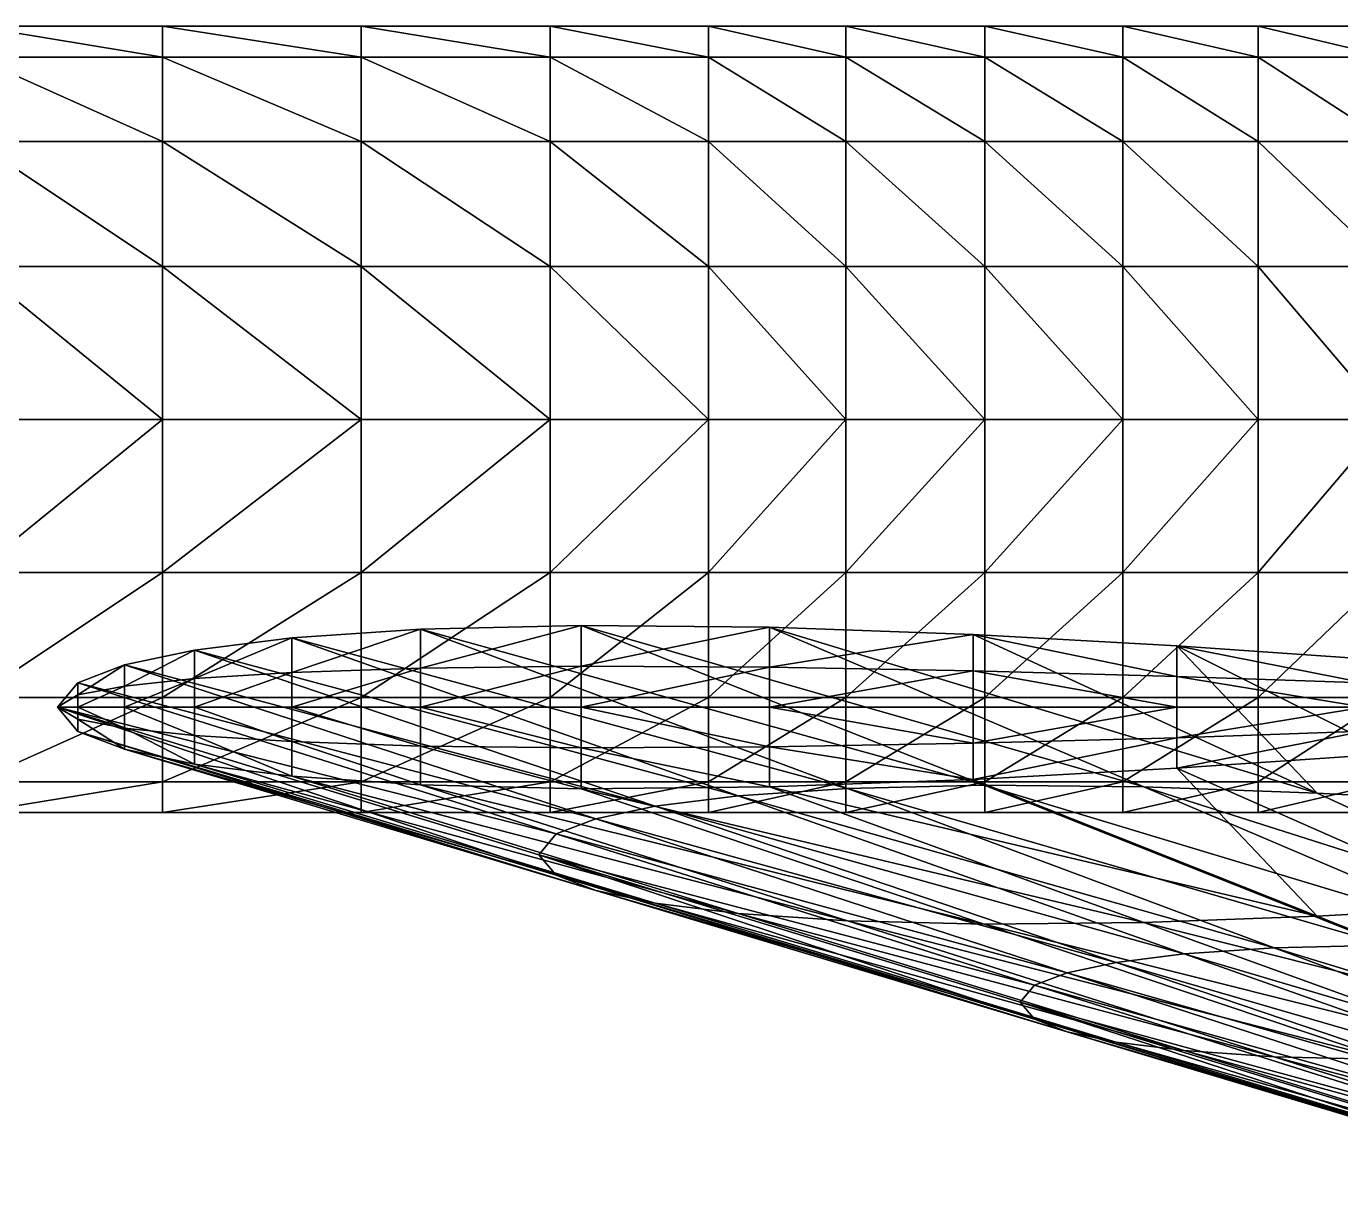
# Model space of a CAD drawing. Extents: x 0 to 32.6, y -11.9 to 11.9.
# Drawn here: x 25.394 to 28.235, y -5.076 to -2.55 of the extents above; entities that cross this region are included whole.
import ezdxf

# ---------------------------------------------------------------- set-up
doc = ezdxf.new("R2010")
doc.units = 0

msp = doc.modelspace()

# ---------------------------------------------------------------- linework, layer by layer
for points in [[(25.2823, -2.6168, -1.9864), (25.2823, -2.55, -1.5), (25.6887, -2.6168, -1.9864)], [(25.6887, -2.6168, -1.9864), (25.2823, -2.55, -1.5), (25.6887, -2.55, -1.5)], [(25.2823, -2.55, -1.5), (25.6887, -2.6168, -1.0136), (25.6887, -2.55, -1.5)], [(25.2823, -2.55, -1.5), (25.2823, -2.6168, -1.0136), (25.6887, -2.6168, -1.0136)], [(25.6887, -2.6168, -1.9864), (25.6887, -2.55, -1.5), (26.1184, -2.6168, -1.9864)], [(26.1184, -2.6168, -1.9864), (25.6887, -2.55, -1.5), (26.1184, -2.55, -1.5)], [(25.6887, -2.55, -1.5), (26.1184, -2.6168, -1.0136), (26.1184, -2.55, -1.5)], [(25.6887, -2.55, -1.5), (25.6887, -2.6168, -1.0136), (26.1184, -2.6168, -1.0136)], [(26.1184, -2.6168, -1.9864), (26.1184, -2.55, -1.5), (26.5267, -2.6168, -1.9864)], [(26.5267, -2.6168, -1.9864), (26.1184, -2.55, -1.5), (26.5267, -2.55, -1.5)], [(26.1184, -2.55, -1.5), (26.5267, -2.6168, -1.0136), (26.5267, -2.55, -1.5)], [(26.1184, -2.55, -1.5), (26.1184, -2.6168, -1.0136), (26.5267, -2.6168, -1.0136)], [(26.5267, -2.6168, -1.9864), (26.5267, -2.55, -1.5), (26.8687, -2.6168, -1.9864)], [(26.8687, -2.6168, -1.9864), (26.5267, -2.55, -1.5), (26.8687, -2.55, -1.5)], [(26.5267, -2.55, -1.5), (26.8687, -2.6168, -1.0136), (26.8687, -2.55, -1.5)], [(26.5267, -2.55, -1.5), (26.5267, -2.6168, -1.0136), (26.8687, -2.6168, -1.0136)], [(26.8687, -2.6168, -1.9864), (26.8687, -2.55, -1.5), (27.1656, -2.6168, -1.9864)], [(27.1656, -2.6168, -1.9864), (26.8687, -2.55, -1.5), (27.1656, -2.55, -1.5)], [(26.8687, -2.55, -1.5), (27.1656, -2.6168, -1.0136), (27.1656, -2.55, -1.5)], [(26.8687, -2.55, -1.5), (26.8687, -2.6168, -1.0136), (27.1656, -2.6168, -1.0136)], [(27.1656, -2.6168, -1.9864), (27.1656, -2.55, -1.5), (27.4656, -2.6168, -1.9864)], [(27.4656, -2.6168, -1.9864), (27.1656, -2.55, -1.5), (27.4656, -2.55, -1.5)], [(27.1656, -2.55, -1.5), (27.4656, -2.6168, -1.0136), (27.4656, -2.55, -1.5)], [(27.1656, -2.55, -1.5), (27.1656, -2.6168, -1.0136), (27.4656, -2.6168, -1.0136)], [(27.4656, -2.6168, -1.9864), (27.4656, -2.55, -1.5), (27.7641, -2.6168, -1.9864)], [(27.7641, -2.6168, -1.9864), (27.4656, -2.55, -1.5), (27.7641, -2.55, -1.5)], [(27.4656, -2.55, -1.5), (27.7641, -2.6168, -1.0136), (27.7641, -2.55, -1.5)], [(27.4656, -2.55, -1.5), (27.4656, -2.6168, -1.0136), (27.7641, -2.6168, -1.0136)], [(27.7641, -2.6168, -1.9864), (27.7641, -2.55, -1.5), (28.0564, -2.6168, -1.9864)], [(28.0564, -2.6168, -1.9864), (27.7641, -2.55, -1.5), (28.0564, -2.55, -1.5)], [(27.7641, -2.55, -1.5), (28.0564, -2.6168, -1.0136), (28.0564, -2.55, -1.5)], [(27.7641, -2.55, -1.5), (27.7641, -2.6168, -1.0136), (28.0564, -2.6168, -1.0136)], [(28.0564, -2.6168, -1.9864), (28.0564, -2.55, -1.5), (28.338, -2.6168, -1.9864)], [(28.338, -2.6168, -1.9864), (28.0564, -2.55, -1.5), (28.338, -2.55, -1.5)], [(28.0564, -2.55, -1.5), (28.338, -2.6168, -1.0136), (28.338, -2.55, -1.5)], [(28.0564, -2.55, -1.5), (28.0564, -2.6168, -1.0136), (28.338, -2.6168, -1.0136)], [(25.2823, -2.7991, -2.3837), (25.2823, -2.6168, -1.9864), (25.6887, -2.7991, -2.3837)], [(25.6887, -2.7991, -2.3837), (25.2823, -2.6168, -1.9864), (25.6887, -2.6168, -1.9864)], [(25.2823, -2.6168, -1.0136), (25.6887, -2.7991, -0.6163), (25.6887, -2.6168, -1.0136)], [(25.2823, -2.6168, -1.0136), (25.2823, -2.7991, -0.6163), (25.6887, -2.7991, -0.6163)], [(25.6887, -2.7991, -2.3837), (25.6887, -2.6168, -1.9864), (26.1184, -2.7991, -2.3837)], [(26.1184, -2.7991, -2.3837), (25.6887, -2.6168, -1.9864), (26.1184, -2.6168, -1.9864)], [(25.6887, -2.6168, -1.0136), (26.1184, -2.7991, -0.6163), (26.1184, -2.6168, -1.0136)], [(25.6887, -2.6168, -1.0136), (25.6887, -2.7991, -0.6163), (26.1184, -2.7991, -0.6163)], [(26.1184, -2.7991, -2.3837), (26.1184, -2.6168, -1.9864), (26.5267, -2.7991, -2.3837)], [(26.5267, -2.7991, -2.3837), (26.1184, -2.6168, -1.9864), (26.5267, -2.6168, -1.9864)], [(26.1184, -2.6168, -1.0136), (26.5267, -2.7991, -0.6163), (26.5267, -2.6168, -1.0136)], [(26.1184, -2.6168, -1.0136), (26.1184, -2.7991, -0.6163), (26.5267, -2.7991, -0.6163)], [(26.5267, -2.7991, -2.3837), (26.5267, -2.6168, -1.9864), (26.8687, -2.7991, -2.3837)], [(26.8687, -2.7991, -2.3837), (26.5267, -2.6168, -1.9864), (26.8687, -2.6168, -1.9864)], [(26.5267, -2.6168, -1.0136), (26.8687, -2.7991, -0.6163), (26.8687, -2.6168, -1.0136)], [(26.5267, -2.6168, -1.0136), (26.5267, -2.7991, -0.6163), (26.8687, -2.7991, -0.6163)], [(26.8687, -2.7991, -2.3837), (26.8687, -2.6168, -1.9864), (27.1656, -2.7991, -2.3837)], [(27.1656, -2.7991, -2.3837), (26.8687, -2.6168, -1.9864), (27.1656, -2.6168, -1.9864)], [(26.8687, -2.6168, -1.0136), (27.1656, -2.7991, -0.6163), (27.1656, -2.6168, -1.0136)], [(26.8687, -2.6168, -1.0136), (26.8687, -2.7991, -0.6163), (27.1656, -2.7991, -0.6163)], [(27.1656, -2.7991, -2.3837), (27.1656, -2.6168, -1.9864), (27.4656, -2.7991, -2.3837)], [(27.4656, -2.7991, -2.3837), (27.1656, -2.6168, -1.9864), (27.4656, -2.6168, -1.9864)], [(27.1656, -2.6168, -1.0136), (27.4656, -2.7991, -0.6163), (27.4656, -2.6168, -1.0136)], [(27.1656, -2.6168, -1.0136), (27.1656, -2.7991, -0.6163), (27.4656, -2.7991, -0.6163)], [(27.4656, -2.7991, -2.3837), (27.4656, -2.6168, -1.9864), (27.7641, -2.7991, -2.3837)], [(27.7641, -2.7991, -2.3837), (27.4656, -2.6168, -1.9864), (27.7641, -2.6168, -1.9864)], [(27.4656, -2.6168, -1.0136), (27.7641, -2.7991, -0.6163), (27.7641, -2.6168, -1.0136)], [(27.4656, -2.6168, -1.0136), (27.4656, -2.7991, -0.6163), (27.7641, -2.7991, -0.6163)], [(27.7641, -2.7991, -2.3837), (27.7641, -2.6168, -1.9864), (28.0564, -2.7991, -2.3837)], [(28.0564, -2.7991, -2.3837), (27.7641, -2.6168, -1.9864), (28.0564, -2.6168, -1.9864)], [(27.7641, -2.6168, -1.0136), (28.0564, -2.7991, -0.6163), (28.0564, -2.6168, -1.0136)], [(27.7641, -2.6168, -1.0136), (27.7641, -2.7991, -0.6163), (28.0564, -2.7991, -0.6163)], [(28.0564, -2.7991, -2.3837), (28.0564, -2.6168, -1.9864), (28.338, -2.7991, -2.3837)], [(28.338, -2.7991, -2.3837), (28.0564, -2.6168, -1.9864), (28.338, -2.6168, -1.9864)], [(28.0564, -2.6168, -1.0136), (28.338, -2.7991, -0.6163), (28.338, -2.6168, -1.0136)], [(28.0564, -2.6168, -1.0136), (28.0564, -2.7991, -0.6163), (28.338, -2.7991, -0.6163)], [(25.2823, -3.0693, -2.6517), (25.2823, -2.7991, -2.3837), (25.6887, -3.0693, -2.6517)], [(25.6887, -3.0693, -2.6517), (25.2823, -2.7991, -2.3837), (25.6887, -2.7991, -2.3837)], [(25.2823, -2.7991, -0.6163), (25.6887, -3.0693, -0.3483), (25.6887, -2.7991, -0.6163)], [(25.2823, -2.7991, -0.6163), (25.2823, -3.0693, -0.3483), (25.6887, -3.0693, -0.3483)], [(25.6887, -3.0693, -2.6517), (25.6887, -2.7991, -2.3837), (26.1184, -3.0693, -2.6517)], [(26.1184, -3.0693, -2.6517), (25.6887, -2.7991, -2.3837), (26.1184, -2.7991, -2.3837)], [(25.6887, -2.7991, -0.6163), (26.1184, -3.0693, -0.3483), (26.1184, -2.7991, -0.6163)], [(25.6887, -2.7991, -0.6163), (25.6887, -3.0693, -0.3483), (26.1184, -3.0693, -0.3483)], [(26.1184, -3.0693, -2.6517), (26.1184, -2.7991, -2.3837), (26.5267, -3.0693, -2.6517)], [(26.5267, -3.0693, -2.6517), (26.1184, -2.7991, -2.3837), (26.5267, -2.7991, -2.3837)], [(26.1184, -2.7991, -0.6163), (26.5267, -3.0693, -0.3483), (26.5267, -2.7991, -0.6163)], [(26.1184, -2.7991, -0.6163), (26.1184, -3.0693, -0.3483), (26.5267, -3.0693, -0.3483)], [(26.5267, -3.0693, -2.6517), (26.5267, -2.7991, -2.3837), (26.8687, -3.0693, -2.6517)], [(26.8687, -3.0693, -2.6517), (26.5267, -2.7991, -2.3837), (26.8687, -2.7991, -2.3837)], [(26.5267, -2.7991, -0.6163), (26.8687, -3.0693, -0.3483), (26.8687, -2.7991, -0.6163)], [(26.5267, -2.7991, -0.6163), (26.5267, -3.0693, -0.3483), (26.8687, -3.0693, -0.3483)], [(26.8687, -3.0693, -2.6517), (26.8687, -2.7991, -2.3837), (27.1656, -3.0693, -2.6517)], [(27.1656, -3.0693, -2.6517), (26.8687, -2.7991, -2.3837), (27.1656, -2.7991, -2.3837)], [(26.8687, -2.7991, -0.6163), (27.1656, -3.0693, -0.3483), (27.1656, -2.7991, -0.6163)], [(26.8687, -2.7991, -0.6163), (26.8687, -3.0693, -0.3483), (27.1656, -3.0693, -0.3483)], [(27.1656, -3.0693, -2.6517), (27.1656, -2.7991, -2.3837), (27.4656, -3.0693, -2.6517)], [(27.4656, -3.0693, -2.6517), (27.1656, -2.7991, -2.3837), (27.4656, -2.7991, -2.3837)], [(27.1656, -2.7991, -0.6163), (27.4656, -3.0693, -0.3483), (27.4656, -2.7991, -0.6163)], [(27.1656, -2.7991, -0.6163), (27.1656, -3.0693, -0.3483), (27.4656, -3.0693, -0.3483)], [(27.4656, -3.0693, -2.6517), (27.4656, -2.7991, -2.3837), (27.7641, -3.0693, -2.6517)], [(27.7641, -3.0693, -2.6517), (27.4656, -2.7991, -2.3837), (27.7641, -2.7991, -2.3837)], [(27.4656, -2.7991, -0.6163), (27.7641, -3.0693, -0.3483), (27.7641, -2.7991, -0.6163)], [(27.4656, -2.7991, -0.6163), (27.4656, -3.0693, -0.3483), (27.7641, -3.0693, -0.3483)], [(27.7641, -3.0693, -2.6517), (27.7641, -2.7991, -2.3837), (28.0564, -3.0693, -2.6517)], [(28.0564, -3.0693, -2.6517), (27.7641, -2.7991, -2.3837), (28.0564, -2.7991, -2.3837)], [(27.7641, -2.7991, -0.6163), (28.0564, -3.0693, -0.3483), (28.0564, -2.7991, -0.6163)], [(27.7641, -2.7991, -0.6163), (27.7641, -3.0693, -0.3483), (28.0564, -3.0693, -0.3483)], [(28.0564, -3.0693, -2.6517), (28.0564, -2.7991, -2.3837), (28.338, -3.0693, -2.6517)], [(28.338, -3.0693, -2.6517), (28.0564, -2.7991, -2.3837), (28.338, -2.7991, -2.3837)], [(28.0564, -2.7991, -0.6163), (28.338, -3.0693, -0.3483), (28.338, -2.7991, -0.6163)], [(28.0564, -2.7991, -0.6163), (28.0564, -3.0693, -0.3483), (28.338, -3.0693, -0.3483)], [(25.2823, -3.4, -2.75), (25.2823, -3.0693, -2.6517), (25.6887, -3.4, -2.75)], [(25.6887, -3.4, -2.75), (25.2823, -3.0693, -2.6517), (25.6887, -3.0693, -2.6517)], [(25.2823, -3.0693, -0.3483), (25.6887, -3.4, -0.25), (25.6887, -3.0693, -0.3483)], [(25.2823, -3.0693, -0.3483), (25.2823, -3.4, -0.25), (25.6887, -3.4, -0.25)], [(25.6887, -3.4, -2.75), (25.6887, -3.0693, -2.6517), (26.1184, -3.4, -2.75)], [(26.1184, -3.4, -2.75), (25.6887, -3.0693, -2.6517), (26.1184, -3.0693, -2.6517)], [(25.6887, -3.0693, -0.3483), (26.1184, -3.4, -0.25), (26.1184, -3.0693, -0.3483)], [(25.6887, -3.0693, -0.3483), (25.6887, -3.4, -0.25), (26.1184, -3.4, -0.25)], [(26.1184, -3.4, -2.75), (26.1184, -3.0693, -2.6517), (26.5267, -3.4, -2.75)], [(26.5267, -3.4, -2.75), (26.1184, -3.0693, -2.6517), (26.5267, -3.0693, -2.6517)], [(26.1184, -3.0693, -0.3483), (26.5267, -3.4, -0.25), (26.5267, -3.0693, -0.3483)], [(26.1184, -3.0693, -0.3483), (26.1184, -3.4, -0.25), (26.5267, -3.4, -0.25)], [(26.5267, -3.4, -2.75), (26.5267, -3.0693, -2.6517), (26.8687, -3.4, -2.75)], [(26.8687, -3.4, -2.75), (26.5267, -3.0693, -2.6517), (26.8687, -3.0693, -2.6517)], [(26.5267, -3.0693, -0.3483), (26.8687, -3.4, -0.25), (26.8687, -3.0693, -0.3483)], [(26.5267, -3.0693, -0.3483), (26.5267, -3.4, -0.25), (26.8687, -3.4, -0.25)], [(26.8687, -3.4, -2.75), (26.8687, -3.0693, -2.6517), (27.1656, -3.4, -2.75)], [(27.1656, -3.4, -2.75), (26.8687, -3.0693, -2.6517), (27.1656, -3.0693, -2.6517)], [(26.8687, -3.0693, -0.3483), (27.1656, -3.4, -0.25), (27.1656, -3.0693, -0.3483)], [(26.8687, -3.0693, -0.3483), (26.8687, -3.4, -0.25), (27.1656, -3.4, -0.25)], [(27.1656, -3.4, -2.75), (27.1656, -3.0693, -2.6517), (27.4656, -3.4, -2.75)], [(27.4656, -3.4, -2.75), (27.1656, -3.0693, -2.6517), (27.4656, -3.0693, -2.6517)], [(27.1656, -3.0693, -0.3483), (27.4656, -3.4, -0.25), (27.4656, -3.0693, -0.3483)], [(27.1656, -3.0693, -0.3483), (27.1656, -3.4, -0.25), (27.4656, -3.4, -0.25)], [(27.4656, -3.4, -2.75), (27.4656, -3.0693, -2.6517), (27.7641, -3.4, -2.75)], [(27.7641, -3.4, -2.75), (27.4656, -3.0693, -2.6517), (27.7641, -3.0693, -2.6517)], [(27.4656, -3.0693, -0.3483), (27.7641, -3.4, -0.25), (27.7641, -3.0693, -0.3483)], [(27.4656, -3.0693, -0.3483), (27.4656, -3.4, -0.25), (27.7641, -3.4, -0.25)], [(27.7641, -3.4, -2.75), (27.7641, -3.0693, -2.6517), (28.0564, -3.4, -2.75)], [(28.0564, -3.4, -2.75), (27.7641, -3.0693, -2.6517), (28.0564, -3.0693, -2.6517)], [(27.7641, -3.0693, -0.3483), (28.0564, -3.4, -0.25), (28.0564, -3.0693, -0.3483)], [(27.7641, -3.0693, -0.3483), (27.7641, -3.4, -0.25), (28.0564, -3.4, -0.25)], [(28.0564, -3.4, -2.75), (28.0564, -3.0693, -2.6517), (28.338, -3.4, -2.75)], [(28.338, -3.4, -2.75), (28.0564, -3.0693, -2.6517), (28.338, -3.0693, -2.6517)], [(28.0564, -3.0693, -0.3483), (28.338, -3.4, -0.25), (28.338, -3.0693, -0.3483)], [(28.0564, -3.0693, -0.3483), (28.0564, -3.4, -0.25), (28.338, -3.4, -0.25)], [(25.2823, -3.7307, -2.6517), (25.6887, -3.4, -2.75), (25.6887, -3.7307, -2.6517)], [(25.2823, -3.7307, -2.6517), (25.2823, -3.4, -2.75), (25.6887, -3.4, -2.75)], [(25.2823, -3.4, -0.25), (25.2823, -3.7307, -0.3483), (25.6887, -3.4, -0.25)], [(25.6887, -3.4, -0.25), (25.2823, -3.7307, -0.3483), (25.6887, -3.7307, -0.3483)], [(25.6887, -3.7307, -2.6517), (26.1184, -3.4, -2.75), (26.1184, -3.7307, -2.6517)], [(25.6887, -3.7307, -2.6517), (25.6887, -3.4, -2.75), (26.1184, -3.4, -2.75)], [(25.6887, -3.4, -0.25), (25.6887, -3.7307, -0.3483), (26.1184, -3.4, -0.25)], [(26.1184, -3.4, -0.25), (25.6887, -3.7307, -0.3483), (26.1184, -3.7307, -0.3483)], [(26.1184, -3.7307, -2.6517), (26.5267, -3.4, -2.75), (26.5267, -3.7307, -2.6517)], [(26.1184, -3.7307, -2.6517), (26.1184, -3.4, -2.75), (26.5267, -3.4, -2.75)], [(26.1184, -3.4, -0.25), (26.1184, -3.7307, -0.3483), (26.5267, -3.4, -0.25)], [(26.5267, -3.4, -0.25), (26.1184, -3.7307, -0.3483), (26.5267, -3.7307, -0.3483)], [(26.5267, -3.7307, -2.6517), (26.8687, -3.4, -2.75), (26.8687, -3.7307, -2.6517)], [(26.5267, -3.7307, -2.6517), (26.5267, -3.4, -2.75), (26.8687, -3.4, -2.75)], [(26.5267, -3.4, -0.25), (26.5267, -3.7307, -0.3483), (26.8687, -3.4, -0.25)], [(26.8687, -3.4, -0.25), (26.5267, -3.7307, -0.3483), (26.8687, -3.7307, -0.3483)], [(26.8687, -3.7307, -2.6517), (27.1656, -3.4, -2.75), (27.1656, -3.7307, -2.6517)], [(26.8687, -3.7307, -2.6517), (26.8687, -3.4, -2.75), (27.1656, -3.4, -2.75)], [(26.8687, -3.4, -0.25), (26.8687, -3.7307, -0.3483), (27.1656, -3.4, -0.25)], [(27.1656, -3.4, -0.25), (26.8687, -3.7307, -0.3483), (27.1656, -3.7307, -0.3483)], [(27.1656, -3.7307, -2.6517), (27.4656, -3.4, -2.75), (27.4656, -3.7307, -2.6517)], [(27.1656, -3.7307, -2.6517), (27.1656, -3.4, -2.75), (27.4656, -3.4, -2.75)], [(27.1656, -3.4, -0.25), (27.1656, -3.7307, -0.3483), (27.4656, -3.4, -0.25)], [(27.4656, -3.4, -0.25), (27.1656, -3.7307, -0.3483), (27.4656, -3.7307, -0.3483)], [(27.4656, -3.7307, -2.6517), (27.7641, -3.4, -2.75), (27.7641, -3.7307, -2.6517)], [(27.4656, -3.7307, -2.6517), (27.4656, -3.4, -2.75), (27.7641, -3.4, -2.75)], [(27.4656, -3.4, -0.25), (27.4656, -3.7307, -0.3483), (27.7641, -3.4, -0.25)], [(27.7641, -3.4, -0.25), (27.4656, -3.7307, -0.3483), (27.7641, -3.7307, -0.3483)], [(27.7641, -3.7307, -2.6517), (28.0564, -3.4, -2.75), (28.0564, -3.7307, -2.6517)], [(27.7641, -3.7307, -2.6517), (27.7641, -3.4, -2.75), (28.0564, -3.4, -2.75)], [(27.7641, -3.4, -0.25), (27.7641, -3.7307, -0.3483), (28.0564, -3.4, -0.25)], [(28.0564, -3.4, -0.25), (27.7641, -3.7307, -0.3483), (28.0564, -3.7307, -0.3483)], [(28.0564, -3.7307, -2.6517), (28.338, -3.4, -2.75), (28.338, -3.7307, -2.6517)], [(28.0564, -3.7307, -2.6517), (28.0564, -3.4, -2.75), (28.338, -3.4, -2.75)], [(28.0564, -3.4, -0.25), (28.0564, -3.7307, -0.3483), (28.338, -3.4, -0.25)], [(28.338, -3.4, -0.25), (28.0564, -3.7307, -0.3483), (28.338, -3.7307, -0.3483)], [(25.2823, -4.0009, -2.3837), (25.6887, -3.7307, -2.6517), (25.6887, -4.0009, -2.3837)], [(25.2823, -4.0009, -2.3837), (25.2823, -3.7307, -2.6517), (25.6887, -3.7307, -2.6517)], [(25.2823, -3.7307, -0.3483), (25.2823, -4.0009, -0.6163), (25.6887, -3.7307, -0.3483)], [(25.6887, -3.7307, -0.3483), (25.2823, -4.0009, -0.6163), (25.6887, -4.0009, -0.6163)], [(25.6887, -4.0009, -2.3837), (26.1184, -3.7307, -2.6517), (26.1184, -4.0009, -2.3837)], [(25.6887, -4.0009, -2.3837), (25.6887, -3.7307, -2.6517), (26.1184, -3.7307, -2.6517)], [(25.6887, -3.7307, -0.3483), (25.6887, -4.0009, -0.6163), (26.1184, -3.7307, -0.3483)], [(26.1184, -3.7307, -0.3483), (25.6887, -4.0009, -0.6163), (26.1184, -4.0009, -0.6163)], [(26.1184, -4.0009, -2.3837), (26.5267, -3.7307, -2.6517), (26.5267, -4.0009, -2.3837)], [(26.1184, -4.0009, -2.3837), (26.1184, -3.7307, -2.6517), (26.5267, -3.7307, -2.6517)], [(26.1184, -3.7307, -0.3483), (26.1184, -4.0009, -0.6163), (26.5267, -3.7307, -0.3483)], [(26.5267, -3.7307, -0.3483), (26.1184, -4.0009, -0.6163), (26.5267, -4.0009, -0.6163)], [(26.5267, -4.0009, -2.3837), (26.8687, -3.7307, -2.6517), (26.8687, -4.0009, -2.3837)], [(26.5267, -4.0009, -2.3837), (26.5267, -3.7307, -2.6517), (26.8687, -3.7307, -2.6517)], [(26.5267, -3.7307, -0.3483), (26.5267, -4.0009, -0.6163), (26.8687, -3.7307, -0.3483)], [(26.8687, -3.7307, -0.3483), (26.5267, -4.0009, -0.6163), (26.8687, -4.0009, -0.6163)], [(26.8687, -4.0009, -2.3837), (27.1656, -3.7307, -2.6517), (27.1656, -4.0009, -2.3837)], [(26.8687, -4.0009, -2.3837), (26.8687, -3.7307, -2.6517), (27.1656, -3.7307, -2.6517)], [(26.8687, -3.7307, -0.3483), (26.8687, -4.0009, -0.6163), (27.1656, -3.7307, -0.3483)], [(27.1656, -3.7307, -0.3483), (26.8687, -4.0009, -0.6163), (27.1656, -4.0009, -0.6163)], [(27.1656, -4.0009, -2.3837), (27.4656, -3.7307, -2.6517), (27.4656, -4.0009, -2.3837)], [(27.1656, -4.0009, -2.3837), (27.1656, -3.7307, -2.6517), (27.4656, -3.7307, -2.6517)], [(27.1656, -3.7307, -0.3483), (27.1656, -4.0009, -0.6163), (27.4656, -3.7307, -0.3483)], [(27.4656, -3.7307, -0.3483), (27.1656, -4.0009, -0.6163), (27.4656, -4.0009, -0.6163)], [(27.4656, -4.0009, -2.3837), (27.7641, -3.7307, -2.6517), (27.7641, -4.0009, -2.3837)], [(27.4656, -4.0009, -2.3837), (27.4656, -3.7307, -2.6517), (27.7641, -3.7307, -2.6517)], [(27.4656, -3.7307, -0.3483), (27.4656, -4.0009, -0.6163), (27.7641, -3.7307, -0.3483)], [(27.7641, -3.7307, -0.3483), (27.4656, -4.0009, -0.6163), (27.7641, -4.0009, -0.6163)], [(27.7641, -4.0009, -2.3837), (28.0564, -3.7307, -2.6517), (28.0564, -4.0009, -2.3837)], [(27.7641, -4.0009, -2.3837), (27.7641, -3.7307, -2.6517), (28.0564, -3.7307, -2.6517)], [(27.7641, -3.7307, -0.3483), (27.7641, -4.0009, -0.6163), (28.0564, -3.7307, -0.3483)], [(28.0564, -3.7307, -0.3483), (27.7641, -4.0009, -0.6163), (28.0564, -4.0009, -0.6163)], [(28.0564, -4.0009, -2.3837), (28.338, -3.7307, -2.6517), (28.338, -4.0009, -2.3837)], [(28.0564, -4.0009, -2.3837), (28.0564, -3.7307, -2.6517), (28.338, -3.7307, -2.6517)], [(28.0564, -3.7307, -0.3483), (28.0564, -4.0009, -0.6163), (28.338, -3.7307, -0.3483)], [(28.338, -3.7307, -0.3483), (28.0564, -4.0009, -0.6163), (28.338, -4.0009, -0.6163)], [(25.9682, -3.947, -0.7213), (25.9682, -3.8723, -0.6817), (26.2463, -3.8535, -0.6717)], [(25.9682, -3.947, -0.7213), (26.2463, -3.8535, -0.6717), (26.2463, -3.9376, -0.7163)], [(25.9682, -3.8723, -0.6817), (27.1689, -4.1977, -0.0829), (26.2463, -3.8535, -0.6717)], [(26.2463, -3.9376, -0.7163), (26.2463, -3.8535, -0.6717), (26.5939, -3.8452, -0.6673)], [(26.2463, -3.9376, -0.7163), (26.5939, -3.8452, -0.6673), (26.5939, -3.9334, -0.7141)], [(26.2463, -3.8535, -0.6717), (27.4644, -4.1907, -0.0792), (26.5939, -3.8452, -0.6673)], [(26.2463, -3.8535, -0.6717), (27.1689, -4.1977, -0.0829), (27.4644, -4.1907, -0.0792)], [(26.5939, -3.9334, -0.7141), (26.5939, -3.8452, -0.6673), (27.0004, -3.8493, -0.6695)], [(26.5939, -3.8452, -0.6673), (27.4644, -4.1907, -0.0792), (27.8099, -4.1942, -0.0811)], [(26.5939, -3.8452, -0.6673), (27.8099, -4.1942, -0.0811), (27.0004, -3.8493, -0.6695)], [(26.5939, -3.9334, -0.7141), (27.0004, -3.8493, -0.6695), (27.0004, -3.9355, -0.7152)], [(27.0004, -3.9355, -0.7152), (27.0004, -3.8493, -0.6695), (27.4408, -3.8652, -0.6779)], [(27.0004, -3.8493, -0.6695), (27.8099, -4.1942, -0.0811), (28.1842, -4.2077, -0.0882)], [(27.0004, -3.8493, -0.6695), (28.1842, -4.2077, -0.0882), (27.4408, -3.8652, -0.6779)], [(25.7579, -3.9602, -0.7283), (25.7579, -3.8987, -0.6957), (25.9682, -3.8723, -0.6817)], [(25.7579, -3.9602, -0.7283), (25.9682, -3.8723, -0.6817), (25.9682, -3.947, -0.7213)], [(25.7579, -3.8987, -0.6957), (26.9325, -4.2137, -0.0914), (25.9682, -3.8723, -0.6817)], [(25.9682, -3.8723, -0.6817), (26.9325, -4.2137, -0.0914), (27.1689, -4.1977, -0.0829)], [(27.0004, -3.9355, -0.7152), (27.4408, -3.8652, -0.6779), (27.4408, -3.9435, -0.7194)], [(27.4408, -3.9435, -0.7194), (27.4408, -3.8652, -0.6779), (27.8807, -3.9556, -0.7258)], [(27.4408, -3.8652, -0.6779), (27.8807, -3.8895, -0.6908), (27.8807, -3.9556, -0.7258)], [(27.4408, -3.8652, -0.6779), (28.1842, -4.2077, -0.0882), (27.8807, -3.8895, -0.6908)], [(27.8807, -3.9556, -0.7258), (27.8807, -3.8895, -0.6908), (28.2859, -3.9695, -0.7332)], [(27.8807, -3.8895, -0.6908), (28.2859, -3.9173, -0.7056), (28.2859, -3.9695, -0.7332)], [(28.1842, -4.2077, -0.0882), (28.5581, -4.2283, -0.0991), (27.8807, -3.8895, -0.6908)], [(27.8807, -3.8895, -0.6908), (28.5581, -4.2283, -0.0991), (28.2859, -3.9173, -0.7056)], [(25.6068, -3.9762, -0.7367), (25.6068, -3.9306, -0.7126), (25.7579, -3.8987, -0.6957)], [(25.6068, -3.9762, -0.7367), (25.7579, -3.8987, -0.6957), (25.7579, -3.9602, -0.7283)], [(25.6068, -3.9306, -0.7126), (26.7538, -4.2361, -0.1033), (25.7579, -3.8987, -0.6957)], [(25.7579, -3.8987, -0.6957), (26.7538, -4.2361, -0.1033), (26.9325, -4.2137, -0.0914)], [(25.5057, -3.9955, -0.747), (25.5057, -3.9693, -0.7331), (25.6068, -3.9306, -0.7126)], [(25.5057, -3.9955, -0.747), (25.6068, -3.9306, -0.7126), (25.6068, -3.9762, -0.7367)], [(25.5057, -3.9693, -0.7331), (26.6253, -4.2633, -0.1177), (25.6068, -3.9306, -0.7126)], [(25.6068, -3.9306, -0.7126), (26.6253, -4.2633, -0.1177), (26.7538, -4.2361, -0.1033)], [(25.7579, -4.0217, -0.7609), (25.7579, -3.9602, -0.7283), (25.9682, -3.947, -0.7213)], [(25.7579, -4.0217, -0.7609), (25.9682, -3.947, -0.7213), (25.9682, -4.0217, -0.7609)], [(25.9682, -4.0217, -0.7609), (25.9682, -3.947, -0.7213), (26.2463, -3.9376, -0.7163)], [(25.9682, -4.0217, -0.7609), (26.2463, -3.9376, -0.7163), (26.2463, -4.0217, -0.7609)], [(26.2463, -4.0217, -0.7609), (26.2463, -3.9376, -0.7163), (26.5939, -3.9334, -0.7141)], [(26.2463, -4.0217, -0.7609), (26.5939, -3.9334, -0.7141), (26.5939, -4.0217, -0.7609)], [(26.5939, -4.0217, -0.7609), (26.5939, -3.9334, -0.7141), (27.0004, -3.9355, -0.7152)], [(26.5939, -4.0217, -0.7609), (27.0004, -3.9355, -0.7152), (27.0004, -4.0217, -0.7609)], [(27.0004, -4.0217, -0.7609), (27.0004, -3.9355, -0.7152), (27.4408, -3.9435, -0.7194)], [(27.0004, -4.0217, -0.7609), (27.4408, -3.9435, -0.7194), (27.4408, -4.0217, -0.7609)], [(27.4408, -4.0217, -0.7609), (27.4408, -3.9435, -0.7194), (27.8807, -4.0217, -0.7609)], [(27.4408, -3.9435, -0.7194), (27.8807, -3.9556, -0.7258), (27.8807, -4.0217, -0.7609)], [(25.462, -4.0217, -0.7609), (25.5057, -3.9693, -0.7331), (25.5057, -3.9955, -0.747)], [(25.462, -4.0217, -0.7609), (26.5394, -4.2961, -0.1351), (25.5057, -3.9693, -0.7331)], [(25.5057, -3.9693, -0.7331), (26.5394, -4.2961, -0.1351), (26.6253, -4.2633, -0.1177)], [(25.5057, -4.0217, -0.7609), (25.5057, -3.9955, -0.747), (25.6068, -3.9762, -0.7367)], [(25.5057, -4.0217, -0.7609), (25.6068, -3.9762, -0.7367), (25.6068, -4.0217, -0.7609)], [(25.6068, -4.0217, -0.7609), (25.6068, -3.9762, -0.7367), (25.7579, -3.9602, -0.7283)], [(25.6068, -4.0217, -0.7609), (25.7579, -3.9602, -0.7283), (25.7579, -4.0217, -0.7609)], [(27.8807, -4.0217, -0.7609), (27.8807, -3.9556, -0.7258), (28.2859, -4.0217, -0.7609)], [(27.8807, -3.9556, -0.7258), (28.2859, -3.9695, -0.7332), (28.2859, -4.0217, -0.7609)], [(25.2823, -4.1832, -1.9864), (25.6887, -4.0009, -2.3837), (25.6887, -4.1832, -1.9864)], [(25.2823, -4.1832, -1.9864), (25.2823, -4.0009, -2.3837), (25.6887, -4.0009, -2.3837)], [(25.2823, -4.0009, -0.6163), (25.2823, -4.1832, -1.0136), (25.6887, -4.0009, -0.6163)], [(25.6887, -4.0009, -0.6163), (25.2823, -4.1832, -1.0136), (25.6887, -4.1832, -1.0136)], [(25.462, -4.0217, -0.7609), (25.5057, -3.9955, -0.747), (25.5057, -4.0217, -0.7609)], [(25.6887, -4.1832, -1.9864), (26.1184, -4.0009, -2.3837), (26.1184, -4.1832, -1.9864)], [(25.6887, -4.1832, -1.9864), (25.6887, -4.0009, -2.3837), (26.1184, -4.0009, -2.3837)], [(25.6887, -4.0009, -0.6163), (25.6887, -4.1832, -1.0136), (26.1184, -4.0009, -0.6163)], [(26.1184, -4.0009, -0.6163), (25.6887, -4.1832, -1.0136), (26.1184, -4.1832, -1.0136)], [(26.1184, -4.1832, -1.9864), (26.5267, -4.0009, -2.3837), (26.5267, -4.1832, -1.9864)], [(26.1184, -4.1832, -1.9864), (26.1184, -4.0009, -2.3837), (26.5267, -4.0009, -2.3837)], [(26.1184, -4.0009, -0.6163), (26.1184, -4.1832, -1.0136), (26.5267, -4.0009, -0.6163)], [(26.5267, -4.0009, -0.6163), (26.1184, -4.1832, -1.0136), (26.5267, -4.1832, -1.0136)], [(26.5267, -4.1832, -1.9864), (26.8687, -4.0009, -2.3837), (26.8687, -4.1832, -1.9864)], [(26.5267, -4.1832, -1.9864), (26.5267, -4.0009, -2.3837), (26.8687, -4.0009, -2.3837)], [(26.5267, -4.0009, -0.6163), (26.5267, -4.1832, -1.0136), (26.8687, -4.0009, -0.6163)], [(26.8687, -4.0009, -0.6163), (26.5267, -4.1832, -1.0136), (26.8687, -4.1832, -1.0136)], [(26.8687, -4.1832, -1.9864), (27.1656, -4.0009, -2.3837), (27.1656, -4.1832, -1.9864)], [(26.8687, -4.1832, -1.9864), (26.8687, -4.0009, -2.3837), (27.1656, -4.0009, -2.3837)], [(26.8687, -4.0009, -0.6163), (26.8687, -4.1832, -1.0136), (27.1656, -4.0009, -0.6163)], [(27.1656, -4.0009, -0.6163), (26.8687, -4.1832, -1.0136), (27.1656, -4.1832, -1.0136)], [(27.1656, -4.1832, -1.9864), (27.4656, -4.0009, -2.3837), (27.4656, -4.1832, -1.9864)], [(27.1656, -4.1832, -1.9864), (27.1656, -4.0009, -2.3837), (27.4656, -4.0009, -2.3837)], [(27.1656, -4.0009, -0.6163), (27.1656, -4.1832, -1.0136), (27.4656, -4.0009, -0.6163)], [(27.4656, -4.0009, -0.6163), (27.1656, -4.1832, -1.0136), (27.4656, -4.1832, -1.0136)], [(27.4656, -4.1832, -1.9864), (27.7641, -4.0009, -2.3837), (27.7641, -4.1832, -1.9864)], [(27.4656, -4.1832, -1.9864), (27.4656, -4.0009, -2.3837), (27.7641, -4.0009, -2.3837)], [(27.4656, -4.0009, -0.6163), (27.4656, -4.1832, -1.0136), (27.7641, -4.0009, -0.6163)], [(27.7641, -4.0009, -0.6163), (27.4656, -4.1832, -1.0136), (27.7641, -4.1832, -1.0136)], [(27.7641, -4.1832, -1.9864), (28.0564, -4.0009, -2.3837), (28.0564, -4.1832, -1.9864)], [(27.7641, -4.1832, -1.9864), (27.7641, -4.0009, -2.3837), (28.0564, -4.0009, -2.3837)], [(27.7641, -4.0009, -0.6163), (27.7641, -4.1832, -1.0136), (28.0564, -4.0009, -0.6163)], [(28.0564, -4.0009, -0.6163), (27.7641, -4.1832, -1.0136), (28.0564, -4.1832, -1.0136)], [(28.0564, -4.1832, -1.9864), (28.338, -4.0009, -2.3837), (28.338, -4.1832, -1.9864)], [(28.0564, -4.1832, -1.9864), (28.0564, -4.0009, -2.3837), (28.338, -4.0009, -2.3837)], [(28.0564, -4.0009, -0.6163), (28.0564, -4.1832, -1.0136), (28.338, -4.0009, -0.6163)], [(28.338, -4.0009, -0.6163), (28.0564, -4.1832, -1.0136), (28.338, -4.1832, -1.0136)], [(25.5057, -4.0217, -0.7609), (25.5057, -4.048, -0.7748), (25.462, -4.0217, -0.7609)], [(25.5057, -4.048, -0.7748), (25.5057, -4.0742, -0.7887), (25.462, -4.0217, -0.7609)], [(25.5057, -4.0742, -0.7887), (26.5394, -4.3854, -0.1823), (25.462, -4.0217, -0.7609)], [(26.5394, -4.3854, -0.1823), (26.5022, -4.3408, -0.1587), (25.462, -4.0217, -0.7609)], [(25.462, -4.0217, -0.7609), (26.5022, -4.3408, -0.1587), (26.5394, -4.2961, -0.1351)], [(25.6068, -4.0217, -0.7609), (25.6068, -4.0673, -0.785), (25.5057, -4.0217, -0.7609)], [(25.6068, -4.0673, -0.785), (25.5057, -4.048, -0.7748), (25.5057, -4.0217, -0.7609)], [(25.7579, -4.0217, -0.7609), (25.7579, -4.0833, -0.7935), (25.6068, -4.0217, -0.7609)], [(25.7579, -4.0833, -0.7935), (25.6068, -4.0673, -0.785), (25.6068, -4.0217, -0.7609)], [(25.9682, -4.0217, -0.7609), (25.9682, -4.0965, -0.8005), (25.7579, -4.0217, -0.7609)], [(25.9682, -4.0965, -0.8005), (25.7579, -4.0833, -0.7935), (25.7579, -4.0217, -0.7609)], [(26.2463, -4.0217, -0.7609), (26.2463, -4.1059, -0.8054), (25.9682, -4.0217, -0.7609)], [(26.2463, -4.1059, -0.8054), (25.9682, -4.0965, -0.8005), (25.9682, -4.0217, -0.7609)], [(26.5939, -4.0217, -0.7609), (26.5939, -4.11, -0.8076), (26.2463, -4.0217, -0.7609)], [(26.5939, -4.11, -0.8076), (26.2463, -4.1059, -0.8054), (26.2463, -4.0217, -0.7609)], [(27.0004, -4.0217, -0.7609), (27.0004, -4.108, -0.8066), (26.5939, -4.0217, -0.7609)], [(27.0004, -4.108, -0.8066), (26.5939, -4.11, -0.8076), (26.5939, -4.0217, -0.7609)], [(27.4408, -4.0217, -0.7609), (27.4408, -4.1, -0.8023), (27.0004, -4.0217, -0.7609)], [(27.4408, -4.1, -0.8023), (27.0004, -4.108, -0.8066), (27.0004, -4.0217, -0.7609)], [(27.8807, -4.0217, -0.7609), (27.8807, -4.0879, -0.7959), (27.4408, -4.1, -0.8023)], [(27.8807, -4.0217, -0.7609), (27.4408, -4.1, -0.8023), (27.4408, -4.0217, -0.7609)], [(28.2859, -4.0217, -0.7609), (28.2859, -4.0739, -0.7885), (27.8807, -4.0879, -0.7959)], [(28.2859, -4.0217, -0.7609), (27.8807, -4.0879, -0.7959), (27.8807, -4.0217, -0.7609)], [(25.6068, -4.0673, -0.785), (25.6068, -4.1129, -0.8091), (25.5057, -4.048, -0.7748)], [(25.6068, -4.1129, -0.8091), (25.5057, -4.0742, -0.7887), (25.5057, -4.048, -0.7748)], [(25.6068, -4.1129, -0.8091), (26.6253, -4.4182, -0.1997), (25.5057, -4.0742, -0.7887)], [(26.6253, -4.4182, -0.1997), (26.5394, -4.3854, -0.1823), (25.5057, -4.0742, -0.7887)], [(25.7579, -4.0833, -0.7935), (25.7579, -4.1448, -0.8261), (25.6068, -4.0673, -0.785)], [(25.7579, -4.1448, -0.8261), (25.6068, -4.1129, -0.8091), (25.6068, -4.0673, -0.785)], [(25.9682, -4.0965, -0.8005), (25.9682, -4.1712, -0.8401), (25.7579, -4.0833, -0.7935)], [(25.9682, -4.1712, -0.8401), (25.7579, -4.1448, -0.8261), (25.7579, -4.0833, -0.7935)], [(27.8807, -4.0879, -0.7959), (27.8807, -4.154, -0.831), (27.4408, -4.1783, -0.8438)], [(27.8807, -4.0879, -0.7959), (27.4408, -4.1783, -0.8438), (27.4408, -4.1, -0.8023)], [(28.2859, -4.0739, -0.7885), (28.2859, -4.1261, -0.8162), (27.8807, -4.154, -0.831)], [(28.2859, -4.0739, -0.7885), (27.8807, -4.154, -0.831), (27.8807, -4.0879, -0.7959)], [(25.7579, -4.1448, -0.8261), (26.7538, -4.4454, -0.2141), (25.6068, -4.1129, -0.8091)], [(26.7538, -4.4454, -0.2141), (26.6253, -4.4182, -0.1997), (25.6068, -4.1129, -0.8091)], [(26.2463, -4.1059, -0.8054), (26.2463, -4.19, -0.85), (25.9682, -4.0965, -0.8005)], [(26.2463, -4.19, -0.85), (25.9682, -4.1712, -0.8401), (25.9682, -4.0965, -0.8005)], [(26.5939, -4.11, -0.8076), (26.5939, -4.1983, -0.8544), (26.2463, -4.1059, -0.8054)], [(26.5939, -4.1983, -0.8544), (26.2463, -4.19, -0.85), (26.2463, -4.1059, -0.8054)], [(27.0004, -4.108, -0.8066), (27.0004, -4.1942, -0.8522), (26.5939, -4.11, -0.8076)], [(27.0004, -4.1942, -0.8522), (26.5939, -4.1983, -0.8544), (26.5939, -4.11, -0.8076)], [(27.4408, -4.1, -0.8023), (27.4408, -4.1783, -0.8438), (27.0004, -4.108, -0.8066)], [(27.4408, -4.1783, -0.8438), (27.0004, -4.1942, -0.8522), (27.0004, -4.108, -0.8066)], [(25.9682, -4.1712, -0.8401), (26.9325, -4.4678, -0.226), (25.7579, -4.1448, -0.8261)], [(26.9325, -4.4678, -0.226), (26.7538, -4.4454, -0.2141), (25.7579, -4.1448, -0.8261)], [(28.2859, -4.1261, -0.8162), (28.5581, -4.4532, -0.2183), (27.8807, -4.154, -0.831)], [(26.2463, -4.19, -0.85), (27.1689, -4.4838, -0.2345), (25.9682, -4.1712, -0.8401)], [(27.1689, -4.4838, -0.2345), (26.9325, -4.4678, -0.226), (25.9682, -4.1712, -0.8401)], [(27.8807, -4.154, -0.831), (28.1842, -4.4738, -0.2292), (27.4408, -4.1783, -0.8438)], [(27.8807, -4.154, -0.831), (28.5581, -4.4532, -0.2183), (28.1842, -4.4738, -0.2292)], [(25.2823, -4.25, -1.5), (25.6887, -4.1832, -1.9864), (25.6887, -4.25, -1.5)], [(25.2823, -4.25, -1.5), (25.2823, -4.1832, -1.9864), (25.6887, -4.1832, -1.9864)], [(25.2823, -4.1832, -1.0136), (25.2823, -4.25, -1.5), (25.6887, -4.1832, -1.0136)], [(25.6887, -4.1832, -1.0136), (25.2823, -4.25, -1.5), (25.6887, -4.25, -1.5)], [(25.6887, -4.25, -1.5), (26.1184, -4.1832, -1.9864), (26.1184, -4.25, -1.5)], [(25.6887, -4.25, -1.5), (25.6887, -4.1832, -1.9864), (26.1184, -4.1832, -1.9864)], [(25.6887, -4.1832, -1.0136), (25.6887, -4.25, -1.5), (26.1184, -4.1832, -1.0136)], [(26.1184, -4.1832, -1.0136), (25.6887, -4.25, -1.5), (26.1184, -4.25, -1.5)], [(26.1184, -4.25, -1.5), (26.5267, -4.1832, -1.9864), (26.5267, -4.25, -1.5)], [(26.1184, -4.25, -1.5), (26.1184, -4.1832, -1.9864), (26.5267, -4.1832, -1.9864)], [(26.1184, -4.1832, -1.0136), (26.1184, -4.25, -1.5), (26.5267, -4.1832, -1.0136)], [(26.5267, -4.1832, -1.0136), (26.1184, -4.25, -1.5), (26.5267, -4.25, -1.5)], [(26.5939, -4.1983, -0.8544), (27.4644, -4.4909, -0.2382), (26.2463, -4.19, -0.85)], [(27.4644, -4.4909, -0.2382), (27.1689, -4.4838, -0.2345), (26.2463, -4.19, -0.85)], [(26.5267, -4.25, -1.5), (26.8687, -4.1832, -1.9864), (26.8687, -4.25, -1.5)], [(26.5267, -4.25, -1.5), (26.5267, -4.1832, -1.9864), (26.8687, -4.1832, -1.9864)], [(26.5267, -4.1832, -1.0136), (26.5267, -4.25, -1.5), (26.8687, -4.1832, -1.0136)], [(26.8687, -4.1832, -1.0136), (26.5267, -4.25, -1.5), (26.8687, -4.25, -1.5)], [(27.0004, -4.1942, -0.8522), (27.8099, -4.4873, -0.2364), (26.5939, -4.1983, -0.8544)], [(27.8099, -4.4873, -0.2364), (27.4644, -4.4909, -0.2382), (26.5939, -4.1983, -0.8544)], [(26.8687, -4.25, -1.5), (27.1656, -4.1832, -1.9864), (27.1656, -4.25, -1.5)], [(26.8687, -4.25, -1.5), (26.8687, -4.1832, -1.9864), (27.1656, -4.1832, -1.9864)], [(26.8687, -4.1832, -1.0136), (26.8687, -4.25, -1.5), (27.1656, -4.1832, -1.0136)], [(27.1656, -4.1832, -1.0136), (26.8687, -4.25, -1.5), (27.1656, -4.25, -1.5)], [(26.9325, -4.2137, -0.0914), (28.0916, -4.542, 0.5059), (27.1689, -4.1977, -0.0829)], [(27.4408, -4.1783, -0.8438), (28.1842, -4.4738, -0.2292), (27.0004, -4.1942, -0.8522)], [(28.1842, -4.4738, -0.2292), (27.8099, -4.4873, -0.2364), (27.0004, -4.1942, -0.8522)], [(27.1656, -4.25, -1.5), (27.4656, -4.1832, -1.9864), (27.4656, -4.25, -1.5)], [(27.1656, -4.25, -1.5), (27.1656, -4.1832, -1.9864), (27.4656, -4.1832, -1.9864)], [(27.1656, -4.1832, -1.0136), (27.1656, -4.25, -1.5), (27.4656, -4.1832, -1.0136)], [(27.4656, -4.1832, -1.0136), (27.1656, -4.25, -1.5), (27.4656, -4.25, -1.5)], [(27.1689, -4.1977, -0.0829), (28.3349, -4.5362, 0.5089), (27.4644, -4.1907, -0.0792)], [(27.1689, -4.1977, -0.0829), (28.0916, -4.542, 0.5059), (28.3349, -4.5362, 0.5089)], [(27.4644, -4.1907, -0.0792), (28.3349, -4.5362, 0.5089), (28.6194, -4.5391, 0.5074)], [(27.4644, -4.1907, -0.0792), (28.6194, -4.5391, 0.5074), (27.8099, -4.1942, -0.0811)], [(27.4656, -4.25, -1.5), (27.7641, -4.1832, -1.9864), (27.7641, -4.25, -1.5)], [(27.4656, -4.25, -1.5), (27.4656, -4.1832, -1.9864), (27.7641, -4.1832, -1.9864)], [(27.4656, -4.1832, -1.0136), (27.4656, -4.25, -1.5), (27.7641, -4.1832, -1.0136)], [(27.7641, -4.1832, -1.0136), (27.4656, -4.25, -1.5), (27.7641, -4.25, -1.5)], [(27.7641, -4.25, -1.5), (28.0564, -4.1832, -1.9864), (28.0564, -4.25, -1.5)], [(27.7641, -4.25, -1.5), (27.7641, -4.1832, -1.9864), (28.0564, -4.1832, -1.9864)], [(27.7641, -4.1832, -1.0136), (27.7641, -4.25, -1.5), (28.0564, -4.1832, -1.0136)], [(28.0564, -4.1832, -1.0136), (27.7641, -4.25, -1.5), (28.0564, -4.25, -1.5)], [(27.8099, -4.1942, -0.0811), (28.6194, -4.5391, 0.5074), (28.9277, -4.5502, 0.5015)], [(27.8099, -4.1942, -0.0811), (28.9277, -4.5502, 0.5015), (28.1842, -4.2077, -0.0882)], [(28.0564, -4.25, -1.5), (28.338, -4.1832, -1.9864), (28.338, -4.25, -1.5)], [(28.0564, -4.25, -1.5), (28.0564, -4.1832, -1.9864), (28.338, -4.1832, -1.9864)], [(28.0564, -4.1832, -1.0136), (28.0564, -4.25, -1.5), (28.338, -4.1832, -1.0136)], [(28.338, -4.1832, -1.0136), (28.0564, -4.25, -1.5), (28.338, -4.25, -1.5)], [(26.7538, -4.2361, -0.1033), (27.8969, -4.5551, 0.4989), (26.9325, -4.2137, -0.0914)], [(26.9325, -4.2137, -0.0914), (27.8969, -4.5551, 0.4989), (28.0916, -4.542, 0.5059)], [(28.1842, -4.2077, -0.0882), (28.9277, -4.5502, 0.5015), (28.5581, -4.2283, -0.0991)], [(26.6253, -4.2633, -0.1177), (27.7497, -4.5736, 0.4891), (26.7538, -4.2361, -0.1033)], [(26.7538, -4.2361, -0.1033), (27.7497, -4.5736, 0.4891), (27.8969, -4.5551, 0.4989)], [(26.5394, -4.2961, -0.1351), (27.6439, -4.596, 0.4772), (26.6253, -4.2633, -0.1177)], [(26.6253, -4.2633, -0.1177), (27.6439, -4.596, 0.4772), (27.7497, -4.5736, 0.4891)], [(26.5022, -4.3408, -0.1587), (27.5731, -4.623, 0.4629), (26.5394, -4.2961, -0.1351)], [(26.5394, -4.2961, -0.1351), (27.5731, -4.623, 0.4629), (27.6439, -4.596, 0.4772)], [(26.5394, -4.3854, -0.1823), (27.5731, -4.6965, 0.424), (26.5022, -4.3408, -0.1587)], [(27.5731, -4.6965, 0.424), (27.5425, -4.6598, 0.4434), (26.5022, -4.3408, -0.1587)], [(26.5022, -4.3408, -0.1587), (27.5425, -4.6598, 0.4434), (27.5731, -4.623, 0.4629)], [(26.6253, -4.4182, -0.1997), (27.6439, -4.7236, 0.4097), (26.5394, -4.3854, -0.1823)], [(27.6439, -4.7236, 0.4097), (27.5731, -4.6965, 0.424), (26.5394, -4.3854, -0.1823)], [(26.7538, -4.4454, -0.2141), (27.7497, -4.7459, 0.3978), (26.6253, -4.4182, -0.1997)], [(27.7497, -4.7459, 0.3978), (27.6439, -4.7236, 0.4097), (26.6253, -4.4182, -0.1997)], [(26.9325, -4.4678, -0.226), (27.8969, -4.7644, 0.388), (26.7538, -4.4454, -0.2141)], [(27.8969, -4.7644, 0.388), (27.7497, -4.7459, 0.3978), (26.7538, -4.4454, -0.2141)], [(28.5581, -4.4532, -0.2183), (28.9277, -4.7694, 0.3854), (28.1842, -4.4738, -0.2292)], [(27.1689, -4.4838, -0.2345), (28.0916, -4.7776, 0.381), (26.9325, -4.4678, -0.226)], [(28.0916, -4.7776, 0.381), (27.8969, -4.7644, 0.388), (26.9325, -4.4678, -0.226)], [(27.4644, -4.4909, -0.2382), (28.3349, -4.7834, 0.378), (27.1689, -4.4838, -0.2345)], [(28.3349, -4.7834, 0.378), (28.0916, -4.7776, 0.381), (27.1689, -4.4838, -0.2345)], [(27.8099, -4.4873, -0.2364), (28.6194, -4.7805, 0.3795), (27.4644, -4.4909, -0.2382)], [(28.1842, -4.4738, -0.2292), (28.9277, -4.7694, 0.3854), (27.8099, -4.4873, -0.2364)], [(28.9277, -4.7694, 0.3854), (28.6194, -4.7805, 0.3795), (27.8099, -4.4873, -0.2364)], [(28.6194, -4.7805, 0.3795), (28.3349, -4.7834, 0.378), (27.4644, -4.4909, -0.2382)], [(27.8969, -4.5551, 0.4989), (29.0142, -4.8862, 1.0946), (28.0916, -4.542, 0.5059)], [(28.0916, -4.542, 0.5059), (29.2054, -4.8817, 1.0971), (28.3349, -4.5362, 0.5089)], [(28.0916, -4.542, 0.5059), (29.0142, -4.8862, 1.0946), (29.2054, -4.8817, 1.0971)], [(27.7497, -4.5736, 0.4891), (28.8612, -4.8966, 1.0892), (27.8969, -4.5551, 0.4989)], [(27.8969, -4.5551, 0.4989), (28.8612, -4.8966, 1.0892), (29.0142, -4.8862, 1.0946)], [(27.5731, -4.623, 0.4629), (28.6624, -4.9287, 1.0721), (27.6439, -4.596, 0.4772)], [(27.6439, -4.596, 0.4772), (28.7455, -4.9111, 1.0815), (27.7497, -4.5736, 0.4891)], [(27.6439, -4.596, 0.4772), (28.6624, -4.9287, 1.0721), (28.7455, -4.9111, 1.0815)], [(27.7497, -4.5736, 0.4891), (28.7455, -4.9111, 1.0815), (28.8612, -4.8966, 1.0892)], [(27.5425, -4.6598, 0.4434), (28.6068, -4.9499, 1.0609), (27.5731, -4.623, 0.4629)], [(27.5731, -4.623, 0.4629), (28.6068, -4.9499, 1.0609), (28.6624, -4.9287, 1.0721)], [(27.5731, -4.6965, 0.424), (28.6068, -5.0077, 1.0303), (27.5425, -4.6598, 0.4434)], [(28.6068, -5.0077, 1.0303), (28.5828, -4.9788, 1.0456), (27.5425, -4.6598, 0.4434)], [(27.5425, -4.6598, 0.4434), (28.5828, -4.9788, 1.0456), (28.6068, -4.9499, 1.0609)], [(27.6439, -4.7236, 0.4097), (28.6624, -5.0289, 1.019), (27.5731, -4.6965, 0.424)], [(28.6624, -5.0289, 1.019), (28.6068, -5.0077, 1.0303), (27.5731, -4.6965, 0.424)], [(27.7497, -4.7459, 0.3978), (28.7455, -5.0465, 1.0097), (27.6439, -4.7236, 0.4097)], [(28.7455, -5.0465, 1.0097), (28.6624, -5.0289, 1.019), (27.6439, -4.7236, 0.4097)], [(27.8969, -4.7644, 0.388), (28.8612, -5.061, 1.002), (27.7497, -4.7459, 0.3978)], [(28.8612, -5.061, 1.002), (28.7455, -5.0465, 1.0097), (27.7497, -4.7459, 0.3978)], [(28.0916, -4.7776, 0.381), (29.0142, -5.0714, 0.9966), (27.8969, -4.7644, 0.388)], [(29.0142, -5.0714, 0.9966), (28.8612, -5.061, 1.002), (27.8969, -4.7644, 0.388)], [(28.3349, -4.7834, 0.378), (29.2054, -5.0759, 0.9941), (28.0916, -4.7776, 0.381)], [(29.2054, -5.0759, 0.9941), (29.0142, -5.0714, 0.9966), (28.0916, -4.7776, 0.381)]]:
    msp.add_3dface(points)

doc.saveas('drawing.dxf')
